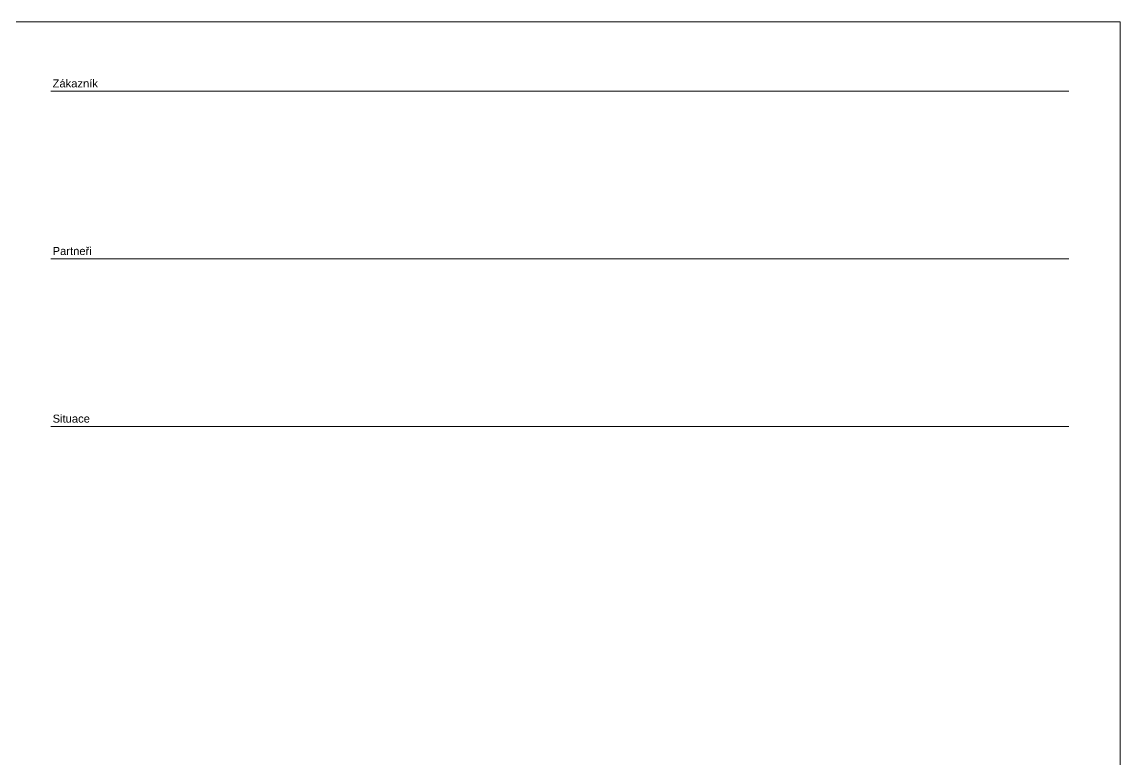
# Paper-space layout 'A3coversheet' of a CAD drawing. Header units: millimetres. Extents: x -333 to 87, y 136 to 433.
# Drawn here: x -118.9 to 86.9, y 295 to 433.2 of the extents above; entities that cross this region are included whole.
import ezdxf
from ezdxf.enums import TextEntityAlignment as Align

# ---------------------------------------------------------------- set-up
doc = ezdxf.new("R2010")
doc.units = ezdxf.units.MM
doc.header["$LTSCALE"] = 0.5
doc.layers.add('Border', color=7, linetype='Continuous', lineweight=0)
doc.layers.add('Border_TextCZ', color=7, linetype='Continuous', lineweight=0)
doc.layers.add('Border_TextCZAtr', color=7, linetype='Continuous')
doc.styles.add('Arial Unicode', font='ARIALUNI.TTF', dxfattribs={"width": 1.428571, "height": 0.007})
doc.styles.add('Arial_1.5', font='arial.ttf', dxfattribs={"height": 1.5})
doc.styles.add('Arial_4.0', font='arial.ttf', dxfattribs={"width": 0.9, "height": 4})
doc.styles.add('Arial_6.5', font='arial.ttf', dxfattribs={"width": 0.8, "height": 6.5})

# ---------------------------------------------------------------- blocks, each defined once
blk = doc.blocks.new('A3coversheet_v03_CZ')
at = {"layer": 'Border', "color": 7, "linetype": 'Continuous', "lineweight": 0, "flags": 128}
blk.add_lwpolyline([(0, 0), (420, 0), (420, 297), (0, 297)], close=True, dxfattribs=at)
at = {"layer": 'Border', "color": 7, "linetype": 'Continuous', "lineweight": 0}
blk.add_lwpolyline([(210, 0), (210, 297), (420, 297)], dxfattribs=at)
at = {"layer": 'Border'}
for points in [[(219.58, 284.02), (410.42, 284.02)], [(219.58, 252.58), (410.42, 252.58)], [(219.58, 221.15), (410.42, 221.15)]]:
    blk.add_lwpolyline(points, dxfattribs=at)
at = {"layer": 'Border_TextCZ', "color": 7, "linetype": 'Continuous', "lineweight": 0, "style": 'Arial Unicode'}
for s, p in [('Zákazník', (219.94, 285.48)), ('Partneři', (219.94, 254.05)), ('Situace', (219.94, 222.62))]:
    blk.add_text(s, height=1.5, dxfattribs=at).set_placement(p, align=Align.MIDDLE_LEFT)
at = {"layer": 'Border_TextCZAtr', "style": 'Arial_1.5'}
for tag, p in [('rev-5', (223.5, 149.56)), ('date-5', (234.92, 149.56)), ('status-5', (345.42, 149.56)), ('rev-4', (223.5, 144.56)), ('date-4', (234.92, 144.56)), ('status-4', (345.42, 144.56)), ('rev-3', (223.5, 139.56)), ('date-3', (234.92, 139.56)), ('status-3', (345.42, 139.56)), ('rev-2', (223.5, 134.56)), ('date-2', (234.92, 134.56)), ('status-2', (345.42, 134.56)), ('rev-1', (223.5, 129.56)), ('date-1', (234.92, 129.56)), ('status-1', (345.42, 129.56))]:
    blk.add_attdef(tag, text='', height=1.5, dxfattribs=at).set_placement(p, align=Align.MIDDLE)
for tag, p in [('description-5', (243.42, 149.56)), ('description-4', (243.42, 144.56)), ('description-3', (243.42, 139.56)), ('description-2', (243.42, 134.56)), ('description-1', (243.42, 129.56))]:
    blk.add_attdef(tag, text='', height=1.5, dxfattribs=at).set_placement(p, align=Align.MIDDLE_LEFT)
for tag, p in [('name1-5', (357.92, 149.56)), ('name2-5', (372.92, 149.56)), ('name3-5', (387.92, 149.56)), ('name4-5', (402.92, 149.56)), ('name1-4', (357.92, 144.56)), ('name2-4', (372.92, 144.56)), ('name3-4', (387.92, 144.56)), ('name4-4', (402.92, 144.56)), ('name1-3', (357.92, 139.56)), ('name2-3', (372.92, 139.56)), ('name3-3', (387.92, 139.56)), ('name4-3', (402.92, 139.56)), ('name1-2', (357.92, 134.56)), ('name2-2', (372.92, 134.56)), ('name3-2', (387.92, 134.56)), ('name4-2', (402.92, 134.56)), ('name1-1', (357.92, 129.56)), ('name2-1', (372.92, 129.56)), ('name3-1', (387.92, 129.56)), ('name4-1', (402.92, 129.56))]:
    blk.add_attdef(tag, text='', height=1.5, dxfattribs=at).set_placement(p, align=Align.CENTER)
at = {"layer": 'Border_TextCZAtr', "style": 'Arial_6.5', "width": 0.8}
blk.add_attdef('SUBJECT1', text='', height=6.5, dxfattribs=at).set_placement((314.94, 113.25), align=Align.MIDDLE_CENTER)
at = {"layer": 'Border_TextCZAtr', "style": 'Arial_4.0'}
for tag, p in [('SUBJECT2', (314.94, 100.42)), ('SUBJECT3', (314.94, 92.42)), ('SUBJECT4', (314.94, 84.42)), ('SUBJECT5', (314.94, 76.42))]:
    blk.add_attdef(tag, text='', height=4, dxfattribs=at).set_placement(p, align=Align.MIDDLE_CENTER)
at = {"layer": 'Border_TextCZAtr', "style": 'Arial_4.0', "width": 0.9}
for tag, p in [('EXTREF', (308.34, 61.7)), ('CONFIDENT', (374.14, 61.7)), ('REPLACES', (308.34, 48.7)), ('scale', (364.88, 48.7)), ('sheet', (388.14, 48.7)), ('size', (402.3, 48.7)), ('TYPPROJ', (307.94, 35.69)), ('PROJ_NUM', (314.18, 35.69)), ('TASK', (338.08, 35.69)), ('OCD', (355.56, 35.69)), ('ISSUER', (388.14, 35.69)), ('INDICATOR', (308.34, 22.81)), ('X', (349.57, 22.81)), ('NUMBER', (355.56, 22.81)), ('FOLIO', (388.14, 22.81)), ('REV', (402.64, 22.81))]:
    blk.add_attdef(tag, text='', height=4, dxfattribs=at).set_placement(p, align=Align.MIDDLE_LEFT)
at = {"layer": 'Border_TextCZAtr', "color": 7, "linetype": 'Continuous', "lineweight": 0, "style": 'Arial_4.0', "width": 0.9, "flags": 10}
blk.add_attdef('TP-', text='', height=4, dxfattribs=at).set_placement((341.2, 22.81), align=Align.MIDDLE_LEFT)

psp = doc.layouts.new('A3coversheet')

# ---------------------------------------------------------------- block references
at = {"layer": 'Border'}
psp.add_blockref('A3coversheet_v03_CZ', (-333.08, 136.18), dxfattribs=at)

doc.saveas('drawing.dxf')
